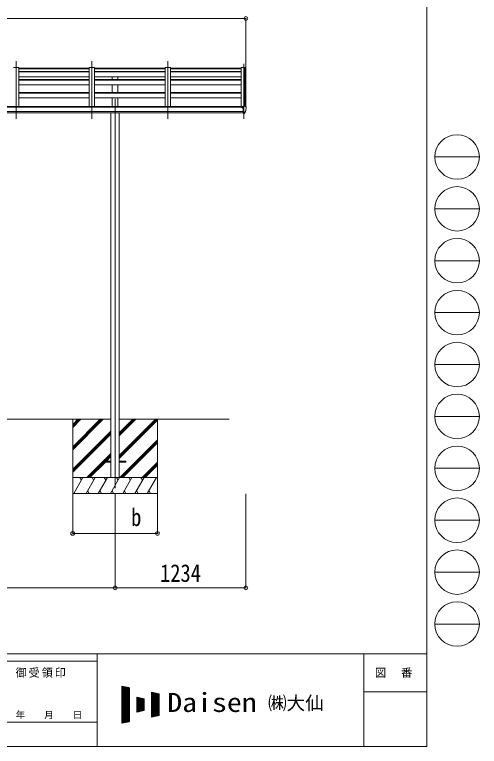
# Model space of a CAD drawing. Units: millimetres at full size; details may follow other scales. Extents: x -9783 to 9892, y -6828 to 6752.
# Drawn here: x 5506 to 9892, y -6828 to 80 of the extents above; entities that cross this region are included whole.
import ezdxf
from ezdxf.enums import TextEntityAlignment as Align

# ---------------------------------------------------------------- set-up
doc = ezdxf.new("R2010")
doc.units = ezdxf.units.MM
doc.header["$LTSCALE"] = 35
doc.header["$PDMODE"] = 32
doc.header["$PDSIZE"] = 35
for name, color, linetype, lineweight in [('0-0_0', 7, 'Continuous', 9), ('0-1_本体', 4, 'Continuous', 9), ('0-2_部品', 7, 'Continuous', 9), ('0-8_PARTS2', 2, 'Continuous', 9), ('0-A_寸法', 6, 'Continuous', 9), ('F-0_240', 7, 'Continuous', 9)]:
    doc.layers.add(name, color=color, linetype=linetype, lineweight=lineweight)
doc.styles.add('ＭＳ ゴシック', font='')
doc.styles.get('ＭＳ ゴシック').set_extended_font_data('MS Gothic')

msp = doc.modelspace()

# ---------------------------------------------------------------- linework, layer by layer
at = {"layer": '0-0_0'}
for p, q in [((3193.58, -3739.42), (6414.58, -3739.42)), ((6054.08, -3739.42), (6054.08, -4439.42)), ((6054.08, -4000.15), (6314.81, -3739.42)), ((6054.08, -4014.29), (6328.96, -3739.42)), ((6054.08, -4028.44), (6343.1, -3739.42)), ((6054.08, -3816.31), (6130.96, -3739.42)), ((6054.08, -3802.16), (6116.82, -3739.42)), ((6054.08, -3788.02), (6102.68, -3739.42)), ((6493.58, -3739.42), (7530.08, -3739.42)), ((6493.58, -4081.15), (6835.31, -3739.42)), ((6493.58, -4095.29), (6849.46, -3739.42)), ((6493.58, -3897.3), (6651.46, -3739.42)), ((6493.58, -3883.16), (6637.32, -3739.42)), ((6493.58, -3869.02), (6623.18, -3739.42)), ((6493.58, -4109.44), (6854.08, -3748.94)), ((6854.08, -3739.42), (6854.08, -4439.42)), ((6054.08, -4212.28), (6414.58, -3851.79)), ((6054.08, -4226.43), (6414.58, -3865.93)), ((6054.08, -4240.57), (6414.58, -3880.07)), ((6497.44, -4289.42), (6854.08, -3932.79)), ((6511.58, -4289.42), (6854.08, -3946.93)), ((6525.73, -4289.42), (6854.08, -3961.07)), ((6189.07, -4289.42), (6414.58, -4063.92)), ((6203.22, -4289.42), (6354.08, -4138.56)), ((6217.36, -4289.42), (6362.87, -4143.91)), ((6357.73, -4134.91), (6414.58, -4078.06)), ((6371.87, -4134.91), (6414.58, -4092.2)), ((6709.57, -4289.42), (6854.08, -4144.92)), ((6723.72, -4289.42), (6854.08, -4159.06)), ((6737.86, -4289.42), (6854.08, -4173.2)), ((6854.08, -4289.42), (6054.08, -4289.42)), ((6064.37, -4439.42), (6150.97, -4289.42)), ((6135.97, -4315.41), (6120.97, -4289.42)), ((6179.84, -4439.42), (6266.44, -4289.42)), ((6251.44, -4315.41), (6236.44, -4289.42)), ((6295.31, -4439.42), (6381.91, -4289.42)), ((6366.91, -4315.41), (6351.91, -4289.42)), ((6410.78, -4439.42), (6497.38, -4289.42)), ((6482.38, -4315.41), (6467.38, -4289.42)), ((6526.25, -4439.42), (6612.85, -4289.42)), ((6597.85, -4315.41), (6582.85, -4289.42)), ((6641.72, -4439.42), (6728.32, -4289.42)), ((6698.32, -4289.42), (6713.32, -4315.41)), ((6757.19, -4439.42), (6843.8, -4289.42)), ((6194.84, -4413.45), (6209.84, -4439.42)), ((6310.31, -4413.44), (6325.31, -4439.42)), ((6425.78, -4413.44), (6440.78, -4439.42)), ((6541.25, -4413.45), (6556.25, -4439.42)), ((6656.72, -4413.45), (6671.72, -4439.42)), ((6772.19, -4413.45), (6787.19, -4439.42)), ((6054.08, -4439.42), (6854.08, -4439.42))]:
    msp.add_line(p, q, dxfattribs=at)
at = {"layer": '0-1_本体'}
for p, q in [((5545.08, -419.35), (5495.08, -419.35)), ((5545.08, -419.35), (5545.08, -786.94)), ((6211.08, -424.84), (5545.08, -424.84)), ((6211.08, -431.91), (5545.08, -431.91)), ((6211.08, -458.04), (5545.08, -458.04)), ((6211.08, -460.6), (5545.08, -460.6)), ((6211.08, -419.35), (6211.08, -786.94)), ((6261.08, -419.35), (6211.08, -419.35)), ((6261.08, -419.35), (6261.08, -786.94)), ((6927.08, -424.84), (6261.08, -424.84)), ((6927.08, -431.91), (6261.08, -431.91)), ((6927.08, -458.04), (6261.08, -458.04)), ((6927.08, -460.6), (6261.08, -460.6)), ((6927.08, -419.35), (6927.08, -786.94)), ((6977.08, -419.35), (6927.08, -419.35)), ((6977.08, -419.35), (6977.08, -786.94)), ((7643.08, -424.84), (6977.08, -424.84)), ((7643.08, -431.91), (6977.08, -431.91)), ((7643.08, -458.04), (6977.08, -458.04)), ((7643.08, -460.6), (6977.08, -460.6)), ((7643.08, -418.75), (7643.08, -793.47)), ((7679.01, -418.95), (7678.38, -420.57)), ((7679.08, -418.84), (7679.08, -783.66)), ((7687.14, -419.17), (7679.3, -418.76)), ((7688.08, -420.06), (7688.09, -790.21)), ((6211.08, -505.34), (5545.08, -505.34)), ((6211.08, -532.31), (5545.08, -532.31)), ((6211.08, -537.26), (5545.08, -537.26)), ((6927.08, -505.34), (6261.08, -505.34)), ((6927.08, -532.31), (6261.08, -532.31)), ((6927.08, -537.26), (6261.08, -537.26)), ((6426.58, -532.17), (6426.58, -505.18)), ((6481.58, -532.17), (6481.58, -505.18)), ((7643.08, -505.34), (6977.08, -505.34)), ((7643.08, -532.31), (6977.08, -532.31)), ((7643.08, -537.26), (6977.08, -537.26)), ((6211.08, -581.45), (5545.08, -581.45)), ((6927.08, -581.45), (6261.08, -581.45)), ((6426.58, -653.08), (6426.58, -581.3)), ((6481.58, -653.08), (6481.58, -581.3)), ((7643.08, -581.45), (6977.08, -581.45)), ((6211.08, -653.25), (5545.08, -653.25)), ((6211.08, -660.05), (5545.08, -660.05)), ((6927.08, -653.25), (6261.08, -653.25)), ((6927.08, -660.05), (6261.08, -660.05)), ((7643.08, -653.25), (6977.08, -653.25)), ((7643.08, -660.05), (6977.08, -660.05)), ((6211.08, -703.6), (5545.08, -703.6)), ((6927.08, -703.6), (6261.08, -703.6)), ((6426.58, -786.97), (6426.58, -703.43)), ((6481.58, -786.97), (6481.58, -703.43)), ((7643.08, -703.6), (6977.08, -703.6)), ((7661.58, -793.47), (1946.58, -793.47)), ((7638.08, -786.94), (1970.08, -786.94)), ((7638.08, -793.47), (7638.08, -786.94)), ((1946.58, -834.87), (7661.58, -834.87)), ((7661.58, -846.72), (1946.58, -846.64)), ((6414.58, -847.04), (6414.58, -4289.44)), ((6493.58, -847.04), (6493.58, -4289.44))]:
    msp.add_line(p, q, dxfattribs=at)
msp.add_lwpolyline([(7678.38, -783.66), (7678.38, -418.75), (7643.08, -418.75)], dxfattribs=at)
msp.add_circle((7654.11, -798.58), 3, dxfattribs=at)
for centre, radius, start, end in [((7679.29, -419.06), 0.301, 87.13321, 158.93673), ((7687.08, -420.17), 1, 6.67014, 87)]:
    msp.add_arc(centre, radius, start, end, dxfattribs=at)
at = {"layer": '0-2_部品'}
for p, q in [((7651.58, -789.51), (7651.58, -793.47)), ((7666.58, -788.35), (7652.58, -788.41)), ((7656.08, -788.39), (7656.08, -786.5)), ((7656.58, -798.58), (7656.28, -798.58)), ((7657.11, -798.58), (7656.58, -798.58)), ((7656.91, -786.08), (7666.58, -785.36)), ((7661.58, -793.4), (7668.08, -793)), ((7666.58, -784.58), (7668.08, -784.58)), ((7666.58, -784.58), (7666.58, -790.75)), ((7668.08, -852.16), (7668.08, -783.66)), ((7683.17, -784.23), (7687.24, -790.04)), ((7690.08, -793.04), (7690.08, -793.66)), ((7661.58, -848.97), (7667.08, -848.97)), ((7667.58, -849.97), (7667.08, -848.97)), ((7668.08, -849.97), (7667.58, -849.97)), ((7669.58, -852.07), (7668.08, -852.16)), ((7669.58, -852.07), (7673.29, -851.85)), ((7675.71, -850.35), (7685.45, -834.97))]:
    msp.add_line(p, q, dxfattribs=at)
at = {"layer": '0-2_部品', "color": 4}
for p, q in [((6354.08, -4134.91), (6414.58, -4134.91)), ((6354.08, -4134.91), (6354.08, -4143.91)), ((6354.08, -4143.91), (6414.58, -4143.91)), ((6493.58, -4134.91), (6554.08, -4134.91)), ((6493.58, -4143.91), (6554.08, -4143.91)), ((6554.08, -4134.91), (6554.08, -4143.91))]:
    msp.add_line(p, q, dxfattribs=at)
at = {"layer": '0-2_部品'}
for points in [[(7651.58, -796.96), (7651.58, -798.58), (7651.11, -798.58)], [(7656.28, -797.39), (7656.28, -798.58), (7651.58, -798.58)], [(7656.91, -786.08), (7656.74, -786.1), (7656.58, -786.13), (7656.44, -786.17), (7656.32, -786.22), (7656.22, -786.28), (7656.14, -786.35), (7656.1, -786.42), (7656.08, -786.5)], [(7661.58, -848.97), (7661.58, -790.75), (7666.58, -790.75)], [(7668.08, -783.66), (7680.08, -783.66), (7682.41, -783.81)], [(7668.08, -838.27), (7664.92, -837.87), (7661.58, -837.44)]]:
    msp.add_lwpolyline(points, dxfattribs=at)
for centre, radius, start, end in [((7654.08, -798.58), 2.5, 28.35764, 180), ((7654.08, -798.58), 2.5, 0, 28.35764), ((7682.35, -784.81), 1, 35, 86.5), ((7497.59, -793.66), 192.49, 347.8767, 359.9992), ((7687.08, -793.04), 3, 0, 87), ((7673.11, -848.85), 3, 273.5, 330), ((7682.85, -833.47), 3, 330, 348.16652)]:
    msp.add_arc(centre, radius, start, end, dxfattribs=at)
msp.add_ellipse((7652.58, -789.51), major_axis=(0.02, 1.1), ratio=0.906239, start_param=0.0206394, end_param=1.5914357, dxfattribs=at)
at = {"layer": '0-8_PARTS2'}
for p, q in [((5520.08, -903.01), (5520.08, -359.16)), ((6236.08, -903.01), (6236.08, -359.16)), ((6952.08, -903.01), (6952.08, -359.16)), ((7668.08, -383.72), (7668.08, -903.01)), ((6454.08, -714.23), (6454.08, -4389.46))]:
    msp.add_line(p, q, dxfattribs=at)
at = {"layer": '0-A_寸法'}
for p, q in [((1920.09, 44.47), (7688.08, 44.47)), ((7688.08, 44.47), (7688.08, -411.1)), ((6054.08, -4817.32), (6054.08, -4442.91)), ((6454.08, -5332.3), (6454.08, -4442.91)), ((6854.08, -4817.32), (6854.08, -4442.91)), ((7688.08, -5332.3), (7688.08, -4442.91)), ((6054.08, -4817.32), (6854.08, -4817.32)), ((3154.08, -5332.3), (6454.08, -5332.3)), ((6454.08, -5332.3), (7688.08, -5332.3))]:
    msp.add_line(p, q, dxfattribs=at)
for p in [(7688.08, 44.47), (6054.08, -4817.32), (6854.08, -4817.32), (6454.08, -5332.3), (7688.08, -5332.3)]:
    msp.add_point(p, dxfattribs=at)
at = {"layer": 'F-0_240', "color": 5}
for p, q in [((9396.97, 6751.9), (9396.97, -6828.1)), ((-9783.03, -5953.1), (9396.97, -5953.1)), ((6285.75, -5953.1), (6285.75, -6828.1)), ((8801.97, -5953.1), (8801.97, -6828.1)), ((-9783.03, -6023.1), (6285.75, -6023.1)), ((8801.97, -6311.85), (9396.97, -6311.85)), ((5305.75, -6600.6), (6285.75, -6600.6)), ((-9783.03, -6828.1), (9396.97, -6828.1))]:
    msp.add_line(p, q, dxfattribs=at)
at = {"layer": 'F-0_240', "color": 4}
for p, q in [((9471.77, -1263.1), (9891.77, -1263.1)), ((9471.77, -1753.1), (9891.77, -1753.1)), ((9471.77, -2243.1), (9891.77, -2243.1)), ((9471.77, -2733.1), (9891.77, -2733.1)), ((9471.77, -3223.1), (9891.77, -3223.1)), ((9471.77, -3713.1), (9891.77, -3713.1)), ((9471.77, -4203.1), (9891.77, -4203.1)), ((9471.77, -4693.1), (9891.77, -4693.1)), ((9471.77, -5183.1), (9891.77, -5183.1)), ((9471.77, -5673.1), (9891.77, -5673.1))]:
    msp.add_line(p, q, dxfattribs=at)
at = {"layer": 'F-0_240'}
for p, q in [((6519.04, -6259.47), (6589.04, -6274.05)), ((6519.04, -6259.47), (6519.04, -6609.47)), ((6519.04, -6262.76), (6534.85, -6262.76)), ((6519.04, -6266.26), (6551.65, -6266.26)), ((6519.04, -6269.76), (6568.45, -6269.76)), ((6519.04, -6273.26), (6585.25, -6273.26)), ((6519.04, -6276.76), (6589.04, -6276.76)), ((6519.04, -6280.26), (6589.04, -6280.26)), ((6519.04, -6283.76), (6589.04, -6283.76)), ((6521.12, -6609.03), (6521.12, -6259.9)), ((6524.62, -6608.3), (6524.62, -6260.63)), ((6528.12, -6607.58), (6528.12, -6261.36)), ((6531.62, -6606.85), (6531.62, -6262.09)), ((6535.12, -6606.12), (6535.12, -6262.81)), ((6538.62, -6605.39), (6538.62, -6263.54)), ((6542.12, -6604.66), (6542.12, -6264.27)), ((6545.62, -6603.93), (6545.62, -6265)), ((6549.12, -6603.2), (6549.12, -6265.73)), ((6552.62, -6602.47), (6552.62, -6266.46)), ((6556.12, -6601.74), (6556.12, -6267.19)), ((6559.62, -6601.01), (6559.62, -6267.92)), ((6563.12, -6600.28), (6563.12, -6268.65)), ((6566.62, -6599.55), (6566.62, -6269.38)), ((6570.12, -6598.83), (6570.12, -6270.11)), ((6573.62, -6598.1), (6573.62, -6270.84)), ((6577.12, -6597.37), (6577.12, -6271.56)), ((6580.62, -6596.64), (6580.62, -6272.29)), ((6584.12, -6595.91), (6584.12, -6273.02)), ((6587.62, -6595.18), (6587.62, -6273.75)), ((6589.04, -6274.05), (6589.04, -6594.88)), ((6519.04, -6287.26), (6589.04, -6287.26)), ((6519.04, -6290.76), (6589.04, -6290.76)), ((6519.04, -6294.26), (6589.04, -6294.26)), ((6519.04, -6297.76), (6589.04, -6297.76)), ((6519.04, -6301.26), (6589.04, -6301.26)), ((6519.04, -6304.76), (6589.04, -6304.76)), ((6519.04, -6308.26), (6589.04, -6308.26)), ((6519.04, -6311.76), (6589.04, -6311.76)), ((6519.04, -6315.26), (6589.04, -6315.26)), ((6519.04, -6318.76), (6589.04, -6318.76)), ((6519.04, -6322.26), (6589.04, -6322.26)), ((6519.04, -6325.76), (6589.04, -6325.76)), ((6519.04, -6329.26), (6589.04, -6329.26)), ((6519.04, -6332.76), (6589.04, -6332.76)), ((6519.04, -6336.26), (6589.04, -6336.26)), ((6519.04, -6339.76), (6589.04, -6339.76)), ((6519.04, -6343.26), (6589.04, -6343.26)), ((6519.04, -6346.76), (6589.04, -6346.76)), ((6519.04, -6350.26), (6589.04, -6350.26)), ((6519.04, -6353.76), (6589.04, -6353.76)), ((6799.04, -6317.8), (6869.04, -6332.38)), ((6799.04, -6317.8), (6799.04, -6551.13)), ((6799.04, -6318.76), (6803.65, -6318.76)), ((6799.04, -6322.26), (6820.45, -6322.26)), ((6799.04, -6325.76), (6837.25, -6325.76)), ((6799.04, -6329.26), (6854.05, -6329.26)), ((6799.04, -6332.76), (6869.04, -6332.76)), ((6799.04, -6336.26), (6869.04, -6336.26)), ((6799.04, -6339.76), (6869.04, -6339.76)), ((6799.04, -6343.26), (6869.04, -6343.26)), ((6799.04, -6346.76), (6869.04, -6346.76)), ((6799.04, -6350.26), (6869.04, -6350.26)), ((6799.04, -6353.76), (6869.04, -6353.76)), ((6801.12, -6550.7), (6801.12, -6318.23)), ((6804.62, -6549.97), (6804.62, -6318.96)), ((6808.12, -6549.24), (6808.12, -6319.69)), ((6811.62, -6548.51), (6811.62, -6320.42)), ((6815.12, -6547.78), (6815.12, -6321.15)), ((6818.62, -6547.05), (6818.62, -6321.88)), ((6822.12, -6546.33), (6822.12, -6322.61)), ((6825.62, -6545.6), (6825.62, -6323.34)), ((6829.12, -6544.87), (6829.12, -6324.06)), ((6832.62, -6544.14), (6832.62, -6324.79)), ((6836.12, -6543.41), (6836.12, -6325.52)), ((6839.62, -6542.68), (6839.62, -6326.25)), ((6843.12, -6541.95), (6843.12, -6326.98)), ((6846.62, -6541.22), (6846.62, -6327.71)), ((6850.12, -6540.49), (6850.12, -6328.44)), ((6853.62, -6539.76), (6853.62, -6329.17)), ((6857.12, -6539.03), (6857.12, -6329.9)), ((6860.62, -6538.3), (6860.62, -6330.63)), ((6864.12, -6537.58), (6864.12, -6331.36)), ((6867.62, -6536.85), (6867.62, -6332.09)), ((6869.04, -6332.38), (6869.04, -6536.55)), ((6519.04, -6357.26), (6589.04, -6357.26)), ((6519.04, -6360.76), (6589.04, -6360.76)), ((6519.04, -6364.26), (6589.04, -6364.26)), ((6519.04, -6367.76), (6589.04, -6367.76)), ((6519.04, -6371.26), (6589.04, -6371.26)), ((6519.04, -6374.76), (6589.04, -6374.76)), ((6519.04, -6378.26), (6589.04, -6378.26)), ((6519.04, -6381.76), (6589.04, -6381.76)), ((6519.04, -6385.26), (6589.04, -6385.26)), ((6519.04, -6388.76), (6589.04, -6388.76)), ((6519.04, -6392.26), (6589.04, -6392.26)), ((6519.04, -6395.76), (6589.04, -6395.76)), ((6519.04, -6399.26), (6589.04, -6399.26)), ((6519.04, -6402.76), (6589.04, -6402.76)), ((6519.04, -6406.26), (6589.04, -6406.26)), ((6519.04, -6409.76), (6589.04, -6409.76)), ((6519.04, -6413.26), (6589.04, -6413.26)), ((6519.04, -6416.76), (6589.04, -6416.76)), ((6519.04, -6420.26), (6589.04, -6420.26)), ((6519.04, -6423.76), (6589.04, -6423.76)), ((6659.04, -6364.47), (6729.04, -6379.05)), ((6659.04, -6364.47), (6659.04, -6504.47)), ((6659.04, -6367.76), (6674.85, -6367.76)), ((6659.04, -6371.26), (6691.65, -6371.26)), ((6659.04, -6374.76), (6708.45, -6374.76)), ((6659.04, -6378.26), (6725.25, -6378.26)), ((6659.04, -6381.76), (6729.04, -6381.76)), ((6659.04, -6385.26), (6729.04, -6385.26)), ((6659.04, -6388.76), (6729.04, -6388.76)), ((6659.04, -6392.26), (6729.04, -6392.26)), ((6659.04, -6395.76), (6729.04, -6395.76)), ((6659.04, -6399.26), (6729.04, -6399.26)), ((6659.04, -6402.76), (6729.04, -6402.76)), ((6659.04, -6406.26), (6729.04, -6406.26)), ((6659.04, -6409.76), (6729.04, -6409.76)), ((6659.04, -6413.26), (6729.04, -6413.26)), ((6659.04, -6416.76), (6729.04, -6416.76)), ((6659.04, -6420.26), (6729.04, -6420.26)), ((6659.04, -6423.76), (6729.04, -6423.76)), ((6661.12, -6504.03), (6661.12, -6364.9)), ((6664.62, -6503.3), (6664.62, -6365.63)), ((6668.12, -6502.58), (6668.12, -6366.36)), ((6671.62, -6501.85), (6671.62, -6367.09)), ((6675.12, -6501.12), (6675.12, -6367.81)), ((6678.62, -6500.39), (6678.62, -6368.54)), ((6682.12, -6499.66), (6682.12, -6369.27)), ((6685.62, -6498.93), (6685.62, -6370)), ((6689.12, -6498.2), (6689.12, -6370.73)), ((6692.62, -6497.47), (6692.62, -6371.46)), ((6696.12, -6496.74), (6696.12, -6372.19)), ((6699.62, -6496.01), (6699.62, -6372.92)), ((6703.12, -6495.28), (6703.12, -6373.65)), ((6706.62, -6494.55), (6706.62, -6374.38)), ((6710.12, -6493.83), (6710.12, -6375.11)), ((6713.62, -6493.1), (6713.62, -6375.84)), ((6717.12, -6492.37), (6717.12, -6376.56)), ((6720.62, -6491.64), (6720.62, -6377.29)), ((6724.12, -6490.91), (6724.12, -6378.02)), ((6727.62, -6490.18), (6727.62, -6378.75)), ((6729.04, -6379.05), (6729.04, -6489.88)), ((6799.04, -6357.26), (6869.04, -6357.26)), ((6799.04, -6360.76), (6869.04, -6360.76)), ((6799.04, -6364.26), (6869.04, -6364.26)), ((6799.04, -6367.76), (6869.04, -6367.76)), ((6799.04, -6371.26), (6869.04, -6371.26)), ((6799.04, -6374.76), (6869.04, -6374.76)), ((6799.04, -6378.26), (6869.04, -6378.26)), ((6799.04, -6381.76), (6869.04, -6381.76)), ((6799.04, -6385.26), (6869.04, -6385.26)), ((6799.04, -6388.76), (6869.04, -6388.76)), ((6799.04, -6392.26), (6869.04, -6392.26)), ((6799.04, -6395.76), (6869.04, -6395.76)), ((6799.04, -6399.26), (6869.04, -6399.26)), ((6799.04, -6402.76), (6869.04, -6402.76)), ((6799.04, -6406.26), (6869.04, -6406.26)), ((6799.04, -6409.76), (6869.04, -6409.76)), ((6799.04, -6413.26), (6869.04, -6413.26)), ((6799.04, -6416.76), (6869.04, -6416.76)), ((6799.04, -6420.26), (6869.04, -6420.26)), ((6799.04, -6423.76), (6869.04, -6423.76)), ((6519.04, -6427.26), (6589.04, -6427.26)), ((6519.04, -6430.76), (6589.04, -6430.76)), ((6519.04, -6434.26), (6589.04, -6434.26)), ((6519.04, -6437.76), (6589.04, -6437.76)), ((6519.04, -6441.26), (6589.04, -6441.26)), ((6519.04, -6444.76), (6589.04, -6444.76)), ((6519.04, -6448.26), (6589.04, -6448.26)), ((6519.04, -6451.76), (6589.04, -6451.76)), ((6519.04, -6455.26), (6589.04, -6455.26)), ((6519.04, -6458.76), (6589.04, -6458.76)), ((6519.04, -6462.26), (6589.04, -6462.26)), ((6519.04, -6465.76), (6589.04, -6465.76)), ((6519.04, -6469.26), (6589.04, -6469.26)), ((6519.04, -6472.76), (6589.04, -6472.76)), ((6519.04, -6476.26), (6589.04, -6476.26)), ((6519.04, -6479.76), (6589.04, -6479.76)), ((6519.04, -6483.26), (6589.04, -6483.26)), ((6519.04, -6486.76), (6589.04, -6486.76)), ((6519.04, -6490.26), (6589.04, -6490.26)), ((6519.04, -6493.76), (6589.04, -6493.76)), ((6659.04, -6427.26), (6729.04, -6427.26)), ((6659.04, -6430.76), (6729.04, -6430.76)), ((6659.04, -6434.26), (6729.04, -6434.26)), ((6659.04, -6437.76), (6729.04, -6437.76)), ((6659.04, -6441.26), (6729.04, -6441.26)), ((6659.04, -6444.76), (6729.04, -6444.76)), ((6659.04, -6448.26), (6729.04, -6448.26)), ((6659.04, -6451.76), (6729.04, -6451.76)), ((6659.04, -6455.26), (6729.04, -6455.26)), ((6659.04, -6458.76), (6729.04, -6458.76)), ((6659.04, -6462.26), (6729.04, -6462.26)), ((6659.04, -6465.76), (6729.04, -6465.76)), ((6659.04, -6469.26), (6729.04, -6469.26)), ((6659.04, -6472.76), (6729.04, -6472.76)), ((6659.04, -6476.26), (6729.04, -6476.26)), ((6659.04, -6479.76), (6729.04, -6479.76)), ((6659.04, -6483.26), (6729.04, -6483.26)), ((6659.04, -6486.76), (6729.04, -6486.76)), ((6659.04, -6504.47), (6729.04, -6489.88)), ((6659.04, -6490.26), (6727.23, -6490.26)), ((6659.04, -6493.76), (6710.43, -6493.76)), ((6799.04, -6427.26), (6869.04, -6427.26)), ((6799.04, -6430.76), (6869.04, -6430.76)), ((6799.04, -6434.26), (6869.04, -6434.26)), ((6799.04, -6437.76), (6869.04, -6437.76)), ((6799.04, -6441.26), (6869.04, -6441.26)), ((6799.04, -6444.76), (6869.04, -6444.76)), ((6799.04, -6448.26), (6869.04, -6448.26)), ((6799.04, -6451.76), (6869.04, -6451.76)), ((6799.04, -6455.26), (6869.04, -6455.26)), ((6799.04, -6458.76), (6869.04, -6458.76)), ((6799.04, -6462.26), (6869.04, -6462.26)), ((6799.04, -6465.76), (6869.04, -6465.76)), ((6799.04, -6469.26), (6869.04, -6469.26)), ((6799.04, -6472.76), (6869.04, -6472.76)), ((6799.04, -6476.26), (6869.04, -6476.26)), ((6799.04, -6479.76), (6869.04, -6479.76)), ((6799.04, -6483.26), (6869.04, -6483.26)), ((6799.04, -6486.76), (6869.04, -6486.76)), ((6799.04, -6490.26), (6869.04, -6490.26)), ((6799.04, -6493.76), (6869.04, -6493.76)), ((6519.04, -6497.26), (6589.04, -6497.26)), ((6519.04, -6500.76), (6589.04, -6500.76)), ((6519.04, -6504.26), (6589.04, -6504.26)), ((6519.04, -6507.76), (6589.04, -6507.76)), ((6519.04, -6511.26), (6589.04, -6511.26)), ((6519.04, -6514.76), (6589.04, -6514.76)), ((6519.04, -6518.26), (6589.04, -6518.26)), ((6519.04, -6521.76), (6589.04, -6521.76)), ((6519.04, -6525.26), (6589.04, -6525.26)), ((6519.04, -6528.76), (6589.04, -6528.76)), ((6519.04, -6532.26), (6589.04, -6532.26)), ((6519.04, -6535.76), (6589.04, -6535.76)), ((6519.04, -6539.26), (6589.04, -6539.26)), ((6519.04, -6542.76), (6589.04, -6542.76)), ((6519.04, -6546.26), (6589.04, -6546.26)), ((6519.04, -6549.76), (6589.04, -6549.76)), ((6519.04, -6553.26), (6589.04, -6553.26)), ((6519.04, -6556.76), (6589.04, -6556.76)), ((6519.04, -6560.26), (6589.04, -6560.26)), ((6659.04, -6497.26), (6693.63, -6497.26)), ((6659.04, -6500.76), (6676.83, -6500.76)), ((6659.04, -6504.26), (6660.03, -6504.26)), ((6799.04, -6497.26), (6869.04, -6497.26)), ((6799.04, -6500.76), (6869.04, -6500.76)), ((6799.04, -6504.26), (6869.04, -6504.26)), ((6799.04, -6507.76), (6869.04, -6507.76)), ((6799.04, -6511.26), (6869.04, -6511.26)), ((6799.04, -6514.76), (6869.04, -6514.76)), ((6799.04, -6518.26), (6869.04, -6518.26)), ((6799.04, -6521.76), (6869.04, -6521.76)), ((6799.04, -6525.26), (6869.04, -6525.26)), ((6799.04, -6528.76), (6869.04, -6528.76)), ((6799.04, -6532.26), (6869.04, -6532.26)), ((6799.04, -6535.76), (6869.04, -6535.76)), ((6869.04, -6536.55), (6799.04, -6551.13)), ((6799.04, -6539.26), (6856.03, -6539.26)), ((6799.04, -6542.76), (6839.23, -6542.76)), ((6799.04, -6546.26), (6822.43, -6546.26)), ((6799.04, -6549.76), (6805.63, -6549.76)), ((6519.04, -6563.76), (6589.04, -6563.76)), ((6519.04, -6567.26), (6589.04, -6567.26)), ((6519.04, -6570.76), (6589.04, -6570.76)), ((6519.04, -6574.26), (6589.04, -6574.26)), ((6519.04, -6577.76), (6589.04, -6577.76)), ((6519.04, -6581.26), (6589.04, -6581.26)), ((6519.04, -6584.76), (6589.04, -6584.76)), ((6519.04, -6588.26), (6589.04, -6588.26)), ((6519.04, -6591.76), (6589.04, -6591.76)), ((6589.04, -6594.88), (6519.04, -6609.47)), ((6519.04, -6595.26), (6587.23, -6595.26)), ((6519.04, -6598.76), (6570.43, -6598.76)), ((6519.04, -6602.26), (6553.63, -6602.26)), ((6519.04, -6605.76), (6536.83, -6605.76)), ((6519.04, -6609.26), (6520.03, -6609.26))]:
    msp.add_line(p, q, dxfattribs=at)
at = {"layer": 'F-0_240', "color": 4}
for centre in [(9681.77, -1263.1), (9681.77, -1753.1), (9681.77, -2243.1), (9681.77, -2733.1), (9681.77, -3223.1), (9681.77, -3713.1), (9681.77, -4203.1), (9681.77, -4693.1), (9681.77, -5183.1), (9681.77, -5673.1)]:
    msp.add_circle(centre, 210, dxfattribs=at)

# ---------------------------------------------------------------- texts
at = {"layer": '0-A_寸法', "color": 7, "style": 'ＭＳ ゴシック', "width": 0.85}
for s, p in [('b', (6605.96, -4798.32)), ('1234', (6878.58, -5325.3))]:
    msp.add_text(s, height=166.8, dxfattribs=at).set_placement(p, align=Align.BOTTOM_LEFT)
at = {"layer": 'F-0_240', "style": 'ＭＳ ゴシック', "width": 1.15}
msp.add_text('Daisen', height=179.6, dxfattribs=at).set_placement((6947.05, -6556.97), align=Align.BOTTOM_LEFT)
at = {"layer": 'F-0_240', "style": 'ＭＳ ゴシック'}
for s, height, p in [('㈱大仙\u3000', 128.3, (7898.35, -6521.97)), ('年\u3000\u3000月\u3000\u3000日', 64.15, (5515.76, -6583.1))]:
    msp.add_text(s, height=height, dxfattribs=at).set_placement(p, align=Align.BOTTOM_LEFT)
at = {"layer": 'F-0_240', "char_height": 76.98, "attachment_point": 7, "style": 'ＭＳ ゴシック'}
for s, insert in [('\\T1.17;御受領印', (5515.75, -6180.6)), ('\\T1.17;図\u3000番', (8906.97, -6180.6))]:
    msp.add_mtext(s, dxfattribs=dict(at, insert=insert))

doc.saveas('drawing.dxf')
